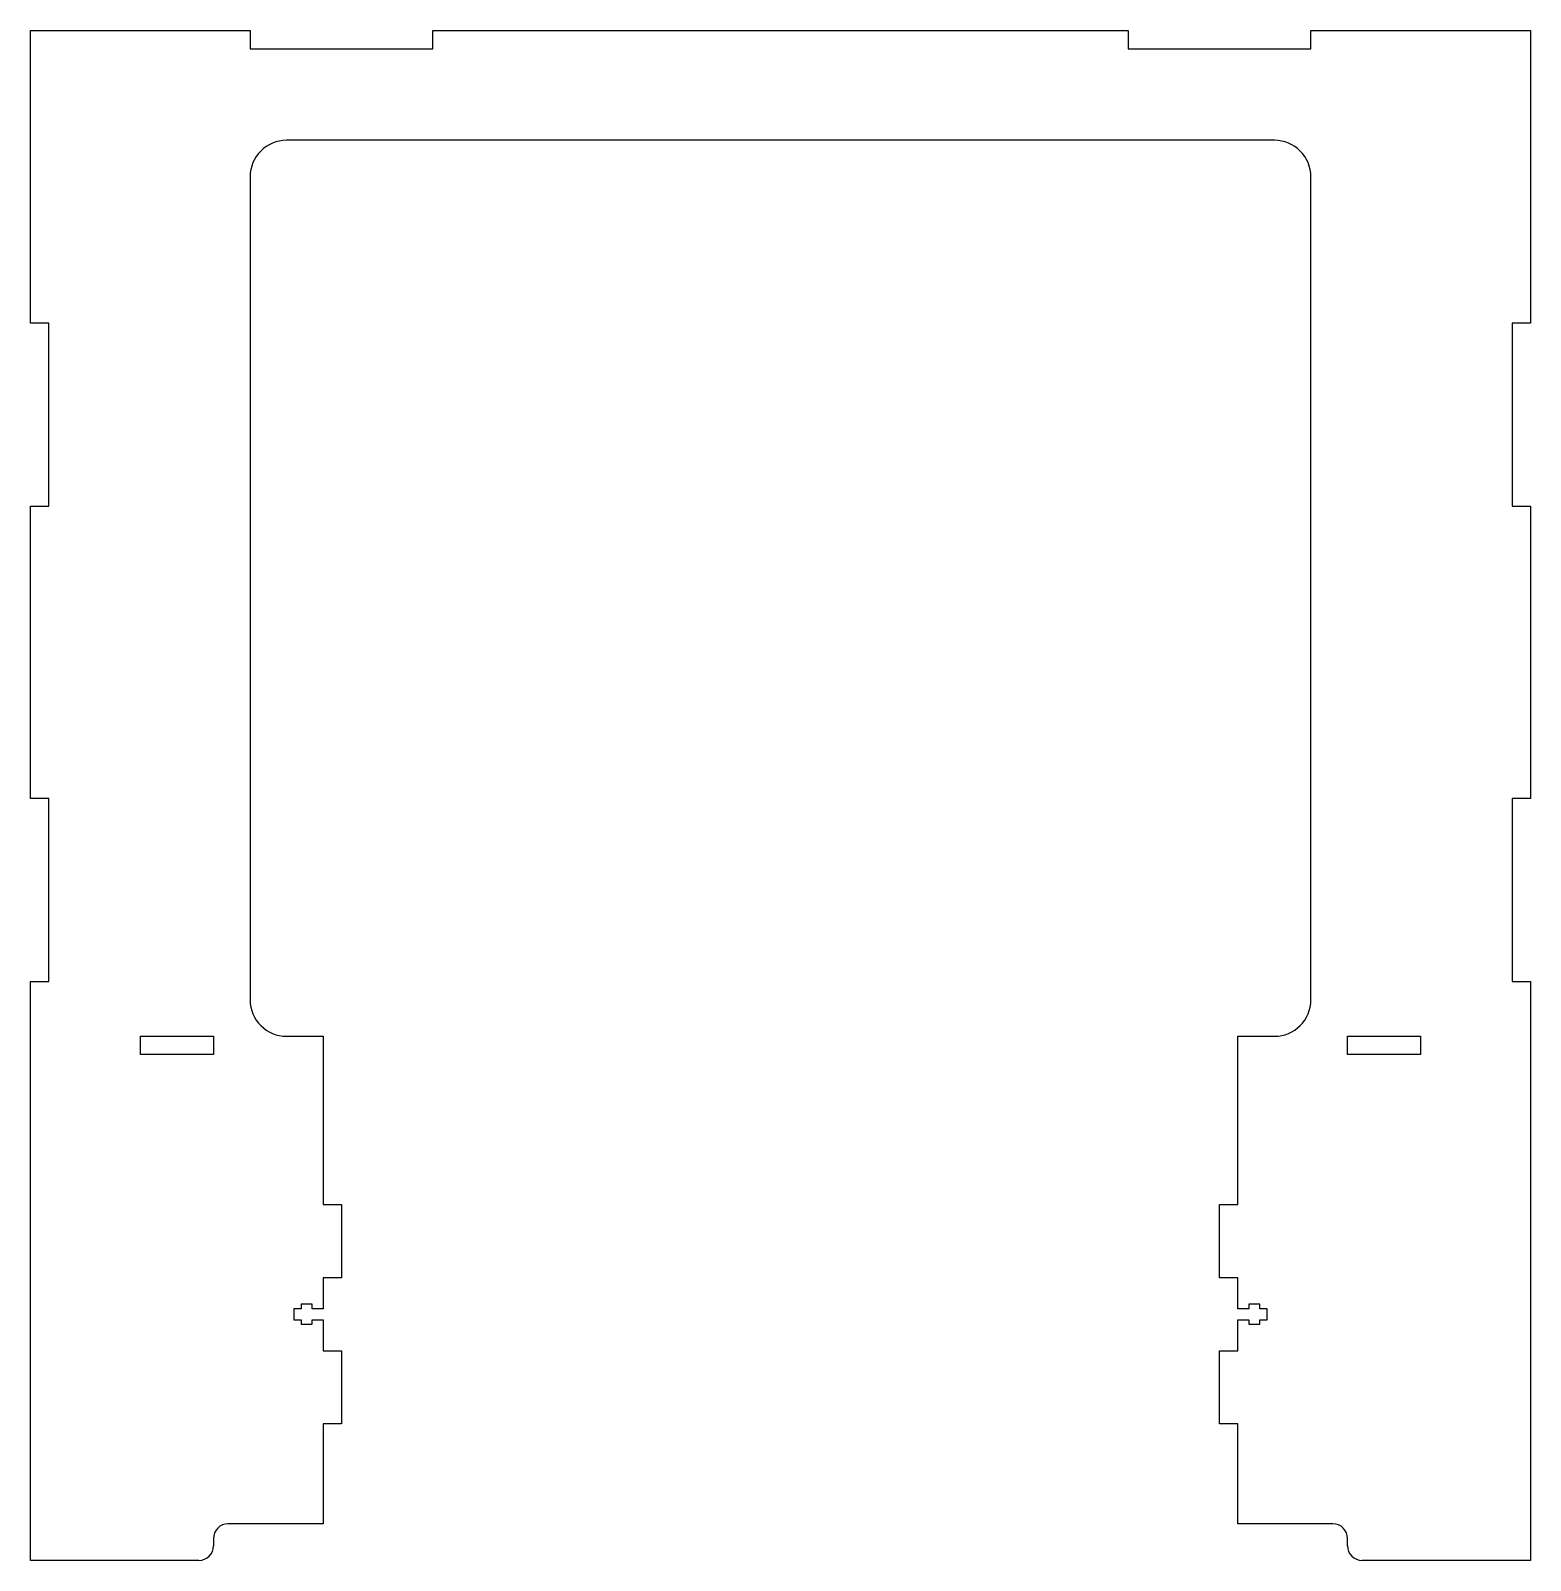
# Model space of a CAD drawing. Header units: millimetres. Extents: x 0 to 410, y -116 to 302.
import ezdxf

# ---------------------------------------------------------------- set-up
doc = ezdxf.new("R2010")
doc.units = ezdxf.units.MM

msp = doc.modelspace()

# ---------------------------------------------------------------- linework, layer by layer
at = {"color": 7, "linetype": 'Continuous', "lineweight": 25}
for p, q in [((0, 222), (0, 302)), ((0, 302), (60, 302)), ((60, 302), (60, 297)), ((110, 297), (110, 302)), ((110, 302), (300, 302)), ((300, 302), (300, 297)), ((350, 297), (350, 302)), ((350, 302), (410, 302)), ((410, 302), (410, 222)), ((60, 297), (110, 297)), ((300, 297), (350, 297)), ((340, 272), (70, 272)), ((60, 262), (60, 37)), ((350, 37), (350, 262)), ((5, 222), (0, 222)), ((5, 172), (5, 222)), ((410, 222), (405, 222)), ((405, 222), (405, 172)), ((0, 92), (0, 172)), ((0, 172), (5, 172)), ((405, 172), (410, 172)), ((410, 172), (410, 92)), ((5, 92), (0, 92)), ((5, 42), (5, 92)), ((410, 92), (405, 92)), ((405, 92), (405, 42)), ((0, -116.3), (0, 42)), ((0, 42), (5, 42)), ((405, 42), (410, 42)), ((410, 42), (410, -116.3)), ((30, 27), (50, 27)), ((30, 22), (30, 27)), ((50, 27), (50, 22)), ((70, 27), (80, 27)), ((80, 27), (80, -19)), ((330, -19), (330, 27)), ((330, 27), (340, 27)), ((360, 27), (380, 27)), ((360, 22), (360, 27)), ((380, 27), (380, 22)), ((50, 22), (30, 22)), ((380, 22), (360, 22)), ((80, -19), (85, -19)), ((85, -19), (85, -39)), ((325, -39), (325, -19)), ((325, -19), (330, -19)), ((85, -39), (80, -39)), ((80, -39), (80, -47.5)), ((330, -39), (325, -39)), ((330, -47.5), (330, -39)), ((74, -47.5), (72, -47.5)), ((72, -47.5), (72, -50.5)), ((77, -46.25), (74, -46.25)), ((74, -46.25), (74, -47.5)), ((77, -47.5), (77, -46.25)), ((80, -47.5), (77, -47.5)), ((333, -47.5), (330, -47.5)), ((336, -46.25), (333, -46.25)), ((333, -46.25), (333, -47.5)), ((336, -47.5), (336, -46.25)), ((338, -47.5), (336, -47.5)), ((338, -50.5), (338, -47.5)), ((72, -50.5), (74, -50.5)), ((74, -50.5), (74, -51.75)), ((74, -51.75), (77, -51.75)), ((77, -51.75), (77, -50.5)), ((77, -50.5), (80, -50.5)), ((80, -50.5), (80, -59)), ((330, -59), (330, -50.5)), ((330, -50.5), (333, -50.5)), ((333, -50.5), (333, -51.75)), ((333, -51.75), (336, -51.75)), ((336, -51.75), (336, -50.5)), ((336, -50.5), (338, -50.5)), ((80, -59), (85, -59)), ((85, -59), (85, -79)), ((325, -79), (325, -59)), ((325, -59), (330, -59)), ((85, -79), (80, -79)), ((80, -79), (80, -106.3)), ((330, -79), (325, -79)), ((330, -106.3), (330, -79)), ((80, -106.3), (54, -106.3)), ((356, -106.3), (330, -106.3)), ((50, -110.3), (50, -112.3)), ((360, -112.3), (360, -110.3)), ((46, -116.3), (0, -116.3)), ((410, -116.3), (364, -116.3))]:
    msp.add_line(p, q, dxfattribs=at)
for centre, radius, start, end in [((70, 262), 10, 90, 180), ((340, 262), 10, 0, 90), ((70, 37), 10, 180, 270), ((340, 37), 10, 270, 0), ((54, -110.3), 4, 90, 180), ((356, -110.3), 4, 0, 90), ((46, -112.3), 4, 270, 0), ((364, -112.3), 4, 180, 270)]:
    msp.add_arc(centre, radius, start, end, dxfattribs=at)

doc.saveas('drawing.dxf')
